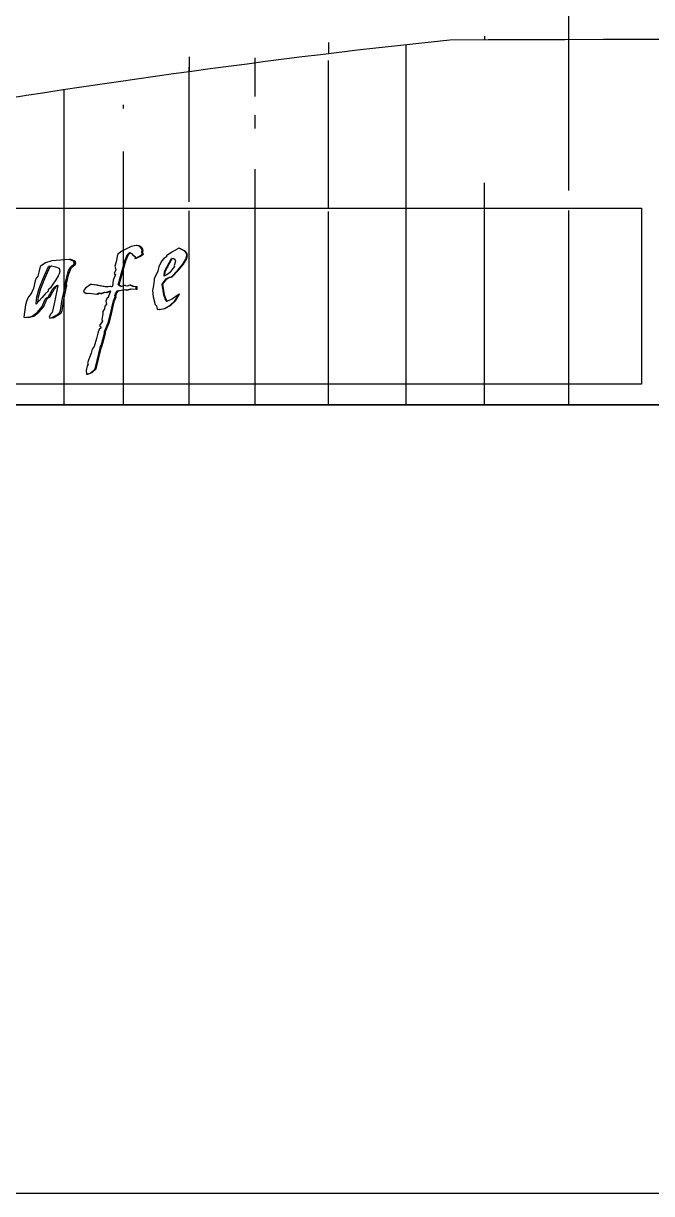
# Model space of a CAD drawing. Header units: centimetres. Extents: x -678439 to 71514, y -426864 to 8594.
# Drawn here: x 59870.5 to 60069.6, y 6680 to 7050.9 of the extents above; entities that cross this region are included whole.
import ezdxf

# ---------------------------------------------------------------- set-up
doc = ezdxf.new("R2010")
doc.units = ezdxf.units.CM
doc.header["$LTSCALE"] = 0.01
doc.header["$MEASUREMENT"] = 0
doc.layers.get('0').update_dxf_attribs({"lineweight": 0})
for name, color, linetype in [('V-0_Elevation_015', 103, 'Continuous'), ('V-0_Hatch', 16, 'Continuous'), ('V-2_Wall', 4, 'Continuous')]:
    doc.layers.add(name, color=color, linetype=linetype)

# ---------------------------------------------------------------- blocks, each defined once
blk = doc.blocks.new('SC Mall Cross Section$0$Skylark Cafe')
for p, q in [((1.7, 0.623), (1.617, 0.582)), ((1.743, 0.633), (1.7, 0.623)), ((1.752, 0.633), (1.743, 0.633)), ((1.762, 0.63), (1.743, 0.633)), ((1.752, 0.633), (1.748, 0.632)), ((1.771, 0.63), (1.752, 0.633)), ((1.778, 0.621), (1.762, 0.63)), ((1.787, 0.621), (1.771, 0.63)), ((1.789, 0.606), (1.778, 0.621)), ((1.798, 0.606), (1.787, 0.621)), ((1.572, 0.518), (1.568, 0.488)), ((1.575, 0.538), (1.572, 0.518)), ((1.583, 0.555), (1.575, 0.538)), ((1.617, 0.582), (1.583, 0.555)), ((1.644, 0.498), (1.668, 0.552)), ((1.653, 0.498), (1.677, 0.552)), ((1.668, 0.552), (1.678, 0.565)), ((1.677, 0.552), (1.687, 0.565)), ((1.678, 0.565), (1.687, 0.569)), ((1.687, 0.569), (1.703, 0.562)), ((1.687, 0.565), (1.691, 0.567)), ((1.703, 0.562), (1.721, 0.54)), ((1.721, 0.54), (1.725, 0.541)), ((1.727, 0.54), (1.721, 0.54)), ((1.725, 0.541), (1.734, 0.536)), ((1.734, 0.536), (1.732, 0.517)), ((1.732, 0.517), (1.767, 0.534)), ((1.741, 0.517), (1.732, 0.517)), ((1.741, 0.517), (1.776, 0.534)), ((1.741, 0.522), (1.741, 0.517)), ((1.767, 0.534), (1.798, 0.555)), ((1.776, 0.534), (1.807, 0.555)), ((1.797, 0.585), (1.789, 0.606)), ((1.791, 0.573), (1.797, 0.585)), ((1.798, 0.555), (1.791, 0.573)), ((1.799, 0.573), (1.791, 0.573)), ((1.806, 0.585), (1.797, 0.585)), ((1.806, 0.585), (1.798, 0.606)), ((1.807, 0.555), (1.798, 0.555)), ((1.799, 0.573), (1.806, 0.585)), ((1.807, 0.555), (1.799, 0.573)), ((1.986, 0.517), (1.968, 0.498)), ((2.01, 0.533), (1.986, 0.517)), ((2.058, 0.574), (2.01, 0.54)), ((2.01, 0.54), (2.01, 0.533)), ((2.014, 0.441), (2.055, 0.516)), ((2.019, 0.441), (2.061, 0.516)), ((2.055, 0.516), (2.074, 0.517)), ((2.061, 0.516), (2.055, 0.516)), ((2.118, 0.608), (2.058, 0.574)), ((2.061, 0.516), (2.075, 0.516)), ((2.074, 0.517), (2.085, 0.511)), ((2.123, 0.608), (2.118, 0.608)), ((2.171, 0.581), (2.118, 0.608)), ((2.123, 0.608), (2.121, 0.606)), ((2.176, 0.581), (2.123, 0.608)), ((2.185, 0.565), (2.171, 0.581)), ((2.19, 0.565), (2.176, 0.581)), ((2.181, 0.512), (2.189, 0.545)), ((2.189, 0.545), (2.185, 0.565)), ((2.186, 0.512), (2.195, 0.545)), ((2.195, 0.545), (2.19, 0.565)), ((0.899, 0.448), (0.888, 0.396)), ((0.944, 0.479), (0.899, 0.448)), ((0.924, 0.342), (0.972, 0.446)), ((0.938, 0.342), (0.986, 0.446)), ((1.001, 0.496), (0.944, 0.479)), ((0.972, 0.446), (0.998, 0.454)), ((0.986, 0.446), (0.972, 0.446)), ((0.986, 0.446), (1.005, 0.452)), ((0.998, 0.454), (1.032, 0.444)), ((1.155, 0.51), (1.001, 0.496)), ((1.032, 0.444), (1.066, 0.431)), ((1.066, 0.431), (1.07, 0.402)), ((1.148, 0.411), (1.161, 0.437)), ((1.169, 0.51), (1.155, 0.51)), ((1.185, 0.496), (1.155, 0.51)), ((1.169, 0.51), (1.157, 0.509)), ((1.161, 0.437), (1.177, 0.454)), ((1.162, 0.411), (1.175, 0.437)), ((1.198, 0.496), (1.169, 0.51)), ((1.175, 0.437), (1.191, 0.454)), ((1.177, 0.454), (1.195, 0.464)), ((1.195, 0.489), (1.185, 0.496)), ((1.191, 0.454), (1.209, 0.464)), ((1.199, 0.477), (1.195, 0.489)), ((1.209, 0.489), (1.195, 0.489)), ((1.195, 0.464), (1.199, 0.477)), ((1.209, 0.464), (1.195, 0.464)), ((1.209, 0.489), (1.198, 0.496)), ((1.213, 0.477), (1.199, 0.477)), ((1.213, 0.477), (1.209, 0.489)), ((1.209, 0.464), (1.213, 0.477)), ((1.565, 0.418), (1.55, 0.386)), ((1.568, 0.488), (1.555, 0.451)), ((1.555, 0.451), (1.565, 0.418)), ((1.584, 0.285), (1.644, 0.498)), ((1.593, 0.285), (1.653, 0.498)), ((1.943, 0.446), (1.933, 0.407)), ((1.968, 0.498), (1.943, 0.446)), ((1.997, 0.409), (2.014, 0.441)), ((2.003, 0.409), (2.019, 0.441)), ((2.081, 0.448), (2.036, 0.39)), ((2.05, 0.352), (2.111, 0.415)), ((2.056, 0.352), (2.116, 0.415)), ((2.09, 0.495), (2.078, 0.455)), ((2.078, 0.455), (2.081, 0.448)), ((2.085, 0.511), (2.09, 0.495)), ((2.111, 0.415), (2.155, 0.468)), ((2.116, 0.415), (2.16, 0.468)), ((2.155, 0.468), (2.181, 0.512)), ((2.16, 0.468), (2.186, 0.512)), ((0.854, 0.321), (0.84, 0.254)), ((0.863, 0.344), (0.854, 0.321)), ((0.879, 0.361), (0.863, 0.344)), ((0.888, 0.396), (0.879, 0.361)), ((0.89, 0.252), (0.924, 0.342)), ((0.904, 0.252), (0.938, 0.342)), ((1.037, 0.33), (1.004, 0.283)), ((1.056, 0.366), (1.037, 0.33)), ((1.066, 0.381), (1.056, 0.366)), ((1.07, 0.402), (1.066, 0.381)), ((1.117, 0.294), (1.126, 0.331)), ((1.126, 0.331), (1.138, 0.378)), ((1.131, 0.294), (1.14, 0.331)), ((1.138, 0.378), (1.148, 0.411)), ((1.14, 0.331), (1.152, 0.378)), ((1.152, 0.378), (1.162, 0.411)), ((1.542, 0.327), (1.535, 0.274)), ((1.561, 0.377), (1.542, 0.327)), ((1.55, 0.386), (1.561, 0.377)), ((1.903, 0.326), (1.896, 0.281)), ((1.933, 0.407), (1.903, 0.337)), ((1.903, 0.337), (1.903, 0.326)), ((1.973, 0.292), (2.007, 0.337)), ((1.978, 0.292), (2.012, 0.337)), ((1.991, 0.376), (1.997, 0.409)), ((1.991, 0.363), (1.991, 0.376)), ((2.013, 0.373), (1.991, 0.363)), ((1.996, 0.376), (2.003, 0.409)), ((1.996, 0.365), (1.996, 0.376)), ((2.007, 0.337), (2.023, 0.348)), ((2.012, 0.337), (2.028, 0.348)), ((2.036, 0.39), (2.013, 0.373)), ((2.023, 0.348), (2.038, 0.352)), ((2.028, 0.348), (2.043, 0.352)), ((2.038, 0.352), (2.05, 0.352)), ((2.056, 0.352), (2.05, 0.352)), ((0.822, 0.215), (0.811, 0.196)), ((0.84, 0.254), (0.822, 0.215)), ((0.869, 0.179), (0.89, 0.252)), ((0.883, 0.179), (0.904, 0.252)), ((0.968, 0.23), (0.941, 0.205)), ((0.989, 0.26), (0.968, 0.242)), ((0.968, 0.242), (0.968, 0.23)), ((0.97, 0.176), (1.011, 0.25)), ((0.984, 0.176), (1.025, 0.25)), ((1.004, 0.283), (0.989, 0.26)), ((1.011, 0.25), (1.029, 0.272)), ((1.055, 0.281), (1.023, 0.119)), ((1.025, 0.25), (1.043, 0.272)), ((1.029, 0.272), (1.05, 0.284)), ((1.043, 0.272), (1.054, 0.278)), ((1.05, 0.284), (1.055, 0.281)), ((1.093, 0.156), (1.12, 0.281)), ((1.107, 0.156), (1.134, 0.281)), ((1.12, 0.281), (1.117, 0.294)), ((1.134, 0.281), (1.131, 0.294)), ((1.285, 0.241), (1.279, 0.226)), ((1.279, 0.226), (1.304, 0.209)), ((1.298, 0.256), (1.285, 0.241)), ((1.342, 0.289), (1.298, 0.256)), ((1.304, 0.209), (1.328, 0.213)), ((1.313, 0.209), (1.304, 0.209)), ((1.313, 0.209), (1.333, 0.212)), ((1.328, 0.213), (1.398, 0.204)), ((1.344, 0.289), (1.342, 0.289)), ((1.393, 0.283), (1.344, 0.289)), ((1.35, 0.289), (1.344, 0.289)), ((1.353, 0.289), (1.35, 0.289)), ((1.35, 0.289), (1.35, 0.289)), ((1.402, 0.283), (1.353, 0.289)), ((1.478, 0.269), (1.393, 0.283)), ((1.398, 0.204), (1.414, 0.214)), ((1.402, 0.283), (1.487, 0.269)), ((1.407, 0.204), (1.419, 0.212)), ((1.414, 0.214), (1.431, 0.208)), ((1.431, 0.208), (1.465, 0.221)), ((1.44, 0.208), (1.431, 0.208)), ((1.435, 0.209), (1.44, 0.208)), ((1.44, 0.208), (1.471, 0.22)), ((1.465, 0.221), (1.478, 0.218)), ((1.493, 0.267), (1.478, 0.269)), ((1.478, 0.218), (1.514, 0.234)), ((1.487, 0.218), (1.478, 0.218)), ((1.497, 0.268), (1.487, 0.269)), ((1.487, 0.218), (1.517, 0.231)), ((1.511, 0.271), (1.493, 0.267)), ((1.518, 0.23), (1.493, 0.169)), ((1.52, 0.271), (1.511, 0.271)), ((1.528, 0.268), (1.511, 0.271)), ((1.514, 0.234), (1.518, 0.23)), ((1.52, 0.271), (1.516, 0.27)), ((1.53, 0.269), (1.52, 0.271)), ((1.535, 0.274), (1.528, 0.268)), ((1.555, 0.189), (1.563, 0.214)), ((1.563, 0.214), (1.578, 0.234)), ((1.564, 0.189), (1.572, 0.214)), ((1.572, 0.214), (1.587, 0.234)), ((1.578, 0.234), (1.643, 0.244)), ((1.587, 0.234), (1.578, 0.234)), ((1.603, 0.273), (1.584, 0.285)), ((1.593, 0.285), (1.584, 0.285)), ((1.587, 0.234), (1.645, 0.243)), ((1.593, 0.285), (1.611, 0.273)), ((1.604, 0.267), (1.603, 0.273)), ((1.611, 0.273), (1.603, 0.273)), ((1.64, 0.281), (1.604, 0.267)), ((1.612, 0.27), (1.611, 0.273)), ((1.663, 0.274), (1.64, 0.281)), ((1.649, 0.281), (1.64, 0.281)), ((1.643, 0.244), (1.654, 0.239)), ((1.649, 0.281), (1.667, 0.276)), ((1.654, 0.239), (1.695, 0.251)), ((1.663, 0.239), (1.654, 0.239)), ((1.688, 0.284), (1.663, 0.274)), ((1.663, 0.239), (1.702, 0.251)), ((1.715, 0.271), (1.688, 0.284)), ((1.697, 0.284), (1.688, 0.284)), ((1.695, 0.251), (1.743, 0.247)), ((1.724, 0.271), (1.697, 0.284)), ((1.743, 0.267), (1.715, 0.271)), ((1.752, 0.267), (1.724, 0.271)), ((1.752, 0.267), (1.743, 0.267)), ((1.743, 0.247), (1.743, 0.267)), ((1.743, 0.248), (1.752, 0.247)), ((1.752, 0.247), (1.743, 0.247)), ((1.752, 0.247), (1.752, 0.267)), ((1.896, 0.281), (1.887, 0.235)), ((1.887, 0.235), (1.893, 0.181)), ((1.987, 0.197), (1.973, 0.292)), ((1.978, 0.292), (1.973, 0.292)), ((1.992, 0.197), (1.978, 0.292)), ((0.769, 0.108), (0.754, 0.002)), ((0.781, 0.149), (0.769, 0.108)), ((0.796, 0.181), (0.781, 0.149)), ((0.811, 0.196), (0.796, 0.181)), ((0.863, 0.12), (0.869, 0.179)), ((0.917, 0.175), (0.863, 0.115)), ((0.863, 0.115), (0.863, 0.12)), ((0.879, 0.133), (0.883, 0.179)), ((0.916, 0.095), (0.942, 0.158)), ((0.941, 0.205), (0.917, 0.175)), ((0.93, 0.095), (0.956, 0.158)), ((0.942, 0.158), (0.955, 0.17)), ((0.955, 0.17), (0.97, 0.176)), ((0.956, 0.158), (0.969, 0.17)), ((0.969, 0.17), (0.984, 0.176)), ((0.984, 0.176), (0.97, 0.176)), ((1.023, 0.119), (1.003, 0.043)), ((1.077, 0.059), (1.093, 0.156)), ((1.091, 0.059), (1.107, 0.156)), ((1.407, 0.204), (1.398, 0.204)), ((1.399, 0.205), (1.407, 0.204)), ((1.481, 0.116), (1.468, 0.099)), ((1.488, 0.172), (1.477, 0.142)), ((1.477, 0.142), (1.481, 0.116)), ((1.493, 0.169), (1.488, 0.172)), ((1.495, 0.172), (1.488, 0.172)), ((1.516, 0.031), (1.534, 0.109)), ((1.525, 0.031), (1.543, 0.109)), ((1.534, 0.109), (1.545, 0.146)), ((1.543, 0.109), (1.554, 0.146)), ((1.545, 0.146), (1.558, 0.181)), ((1.554, 0.146), (1.566, 0.181)), ((1.558, 0.181), (1.555, 0.189)), ((1.564, 0.189), (1.555, 0.189)), ((1.566, 0.181), (1.558, 0.181)), ((1.566, 0.181), (1.564, 0.189)), ((1.893, 0.181), (1.91, 0.112)), ((1.91, 0.112), (1.923, 0.102)), ((1.999, 0.163), (1.987, 0.197)), ((2.004, 0.163), (1.992, 0.197)), ((2.014, 0.138), (1.999, 0.163)), ((2.018, 0.14), (2.004, 0.163)), ((2.062, 0.163), (2.014, 0.138)), ((2.041, 0.103), (2.085, 0.146)), ((2.046, 0.103), (2.09, 0.146)), ((2.121, 0.204), (2.062, 0.163)), ((2.085, 0.146), (2.121, 0.204)), ((2.09, 0.146), (2.126, 0.204)), ((2.126, 0.204), (2.121, 0.204)), ((0.754, 0.002), (0.779, -0.002)), ((0.779, -0.002), (0.828, 0.01)), ((0.793, -0.002), (0.842, 0.01)), ((0.828, 0.01), (0.874, 0.044)), ((0.842, 0.01), (0.888, 0.044)), ((0.874, 0.044), (0.916, 0.095)), ((0.888, 0.044), (0.93, 0.095)), ((0.99, 0.026), (0.979, 0.001)), ((0.979, 0.001), (0.98, -0.006)), ((1.003, 0.043), (0.99, 0.026)), ((0.999, -0.006), (1.05, 0.023)), ((1.013, -0.006), (1.064, 0.023)), ((1.05, 0.023), (1.068, 0.038)), ((1.064, 0.023), (1.082, 0.038)), ((1.068, 0.038), (1.077, 0.059)), ((1.082, 0.038), (1.091, 0.059)), ((1.45, 0.029), (1.442, -0.02)), ((1.464, 0.074), (1.449, 0.051)), ((1.449, 0.051), (1.45, 0.029)), ((1.468, 0.096), (1.464, 0.074)), ((1.468, 0.099), (1.468, 0.096)), ((1.496, -0.048), (1.516, 0.031)), ((1.505, -0.048), (1.525, 0.031)), ((1.923, 0.102), (1.925, 0.087)), ((1.925, 0.087), (1.929, 0.072)), ((1.929, 0.072), (1.945, 0.067)), ((1.945, 0.067), (1.992, 0.076)), ((1.95, 0.067), (1.945, 0.067)), ((1.948, 0.067), (1.95, 0.067)), ((1.95, 0.067), (1.997, 0.076)), ((1.992, 0.076), (2.041, 0.103)), ((1.997, 0.076), (2.046, 0.103)), ((0.793, -0.002), (0.779, -0.002)), ((0.784, 0), (0.793, -0.002)), ((0.98, -0.006), (0.999, -0.006)), ((1.013, -0.006), (0.999, -0.006)), ((1.434, -0.093), (1.419, -0.107)), ((1.448, -0.035), (1.422, -0.073)), ((1.422, -0.073), (1.434, -0.093)), ((1.442, -0.02), (1.448, -0.035)), ((1.464, -0.124), (1.496, -0.048)), ((1.473, -0.124), (1.505, -0.048)), ((1.394, -0.187), (1.375, -0.257)), ((1.406, -0.139), (1.394, -0.187)), ((1.419, -0.107), (1.406, -0.139)), ((1.432, -0.26), (1.451, -0.195)), ((1.441, -0.26), (1.46, -0.195)), ((1.451, -0.195), (1.465, -0.14)), ((1.46, -0.195), (1.474, -0.14)), ((1.465, -0.137), (1.464, -0.124)), ((1.465, -0.14), (1.465, -0.137)), ((1.474, -0.137), (1.473, -0.124)), ((1.474, -0.14), (1.474, -0.137)), ((1.357, -0.282), (1.346, -0.316)), ((1.375, -0.257), (1.357, -0.282)), ((1.383, -0.454), (1.432, -0.247)), ((1.392, -0.454), (1.438, -0.26)), ((1.432, -0.247), (1.432, -0.26)), ((1.441, -0.26), (1.432, -0.26)), ((1.346, -0.316), (1.315, -0.402)), ((1.315, -0.402), (1.322, -0.414)), ((1.311, -0.429), (1.302, -0.469)), ((1.302, -0.469), (1.307, -0.5)), ((1.307, -0.5), (1.315, -0.501)), ((1.322, -0.414), (1.311, -0.429)), ((1.315, -0.501), (1.344, -0.488)), ((1.324, -0.501), (1.315, -0.501)), ((1.353, -0.488), (1.324, -0.501)), ((1.344, -0.488), (1.383, -0.454)), ((1.353, -0.488), (1.392, -0.454)), ((1.392, -0.454), (1.383, -0.454))]:
    blk.add_line(p, q)
blk = doc.blocks.new('sdfj')
at = {"layer": 'V-0_Elevation_015'}
blk.add_lwpolyline([(-291830.83, -409640.44, -0.012182), (-291796.75, -409634, -0.017104), (-291610.47, -409607.71, -0.008228), (-290831.78, -409617.72)], format="xyb", dxfattribs=at)
for points in [[(-290831.78, -409617.72), (-290831.78, -409723.46), (-291857.72, -409723.46)], [(-291857.82, -409661.14), (-291549.68, -409661.14), (-291549.68, -409716.93), (-291857.82, -409716.93)], [(-291857.72, -409723.46), (-290831.78, -409723.46), (-290831.78, -409973.46)]]:
    blk.add_lwpolyline(points, dxfattribs=at)
at = {"layer": 'V-0_Hatch'}
for points in [[(-291572.7, -409655.49), (-291572.7, -409589.45)], [(-291648.87, -409608.63), (-291648.87, -409612.07)], [(-291624.24, -409723.46), (-291624.24, -409609.21)], [(-291599.45, -409606.63), (-291599.45, -409607.67)], [(-291693.01, -409613.11), (-291693.01, -409617.75)], [(-291672.17, -409625.68), (-291672.17, -409613.45)], [(-291693.01, -409659.07), (-291693.01, -409616.38)], [(-291648.87, -409661.02), (-291648.87, -409614.27)], [(-291732.65, -409723.46), (-291732.65, -409623.48)], [(-291713.85, -409629.53), (-291713.85, -409628.39)], [(-291672.17, -409635.88), (-291672.17, -409631.65)], [(-291713.85, -409723.46), (-291713.85, -409643.1)], [(-291672.17, -409723.46), (-291672.17, -409648.71)], [(-291599.45, -409723.46), (-291599.45, -409653.11)], [(-291693.01, -409723.46), (-291693.01, -409661.91)], [(-291648.87, -409723.46), (-291648.87, -409662.18)], [(-291572.7, -409723.46), (-291572.7, -409661.83)]]:
    blk.add_lwpolyline(points, dxfattribs=at)
at = {"layer": 'V-0_Elevation_015', "xscale": 36, "yscale": 36, "zscale": 36}
blk.add_blockref('SC Mall Cross Section$0$Skylark Cafe', (-291772.59, -409695.69), dxfattribs=at)

msp = doc.modelspace()

# ---------------------------------------------------------------- linework, layer by layer
at = {"layer": 'V-0_Elevation_015'}
msp.add_lwpolyline([(60983.43, 6680), (59652.61, 6680)], dxfattribs=at)

# ---------------------------------------------------------------- block references
at = {"layer": 'V-2_Wall'}
msp.add_blockref('sdfj', (351616.06, 416653.46), dxfattribs=at)

doc.saveas('drawing.dxf')
